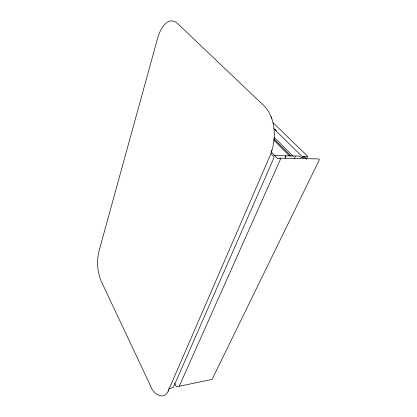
<?xml version="1.0" encoding="UTF-8"?>
<svg xmlns="http://www.w3.org/2000/svg" width="417" height="417" viewBox="0 0 417 417"><rect width="100%" height="100%" fill="white"/><g stroke="black" fill="none" stroke-linecap="round" stroke-linejoin="round"><path stroke-width="0.63" d="M271.144 151.658L271.874 149.958M271.78 118.407L268.496 111.245L264.644 106.392L177.11 23.107C167.102 15.059 159.372 30.879 157.511 38.682L98.907 251.43C96.572 261.292 97.328 272.025 101.289 281.371L150.469 385.73C152.747 393.935 164.793 401.727 168.661 389.947L270.164 155.432C275.043 143.698 275.741 130.13 271.655 118.068M279.875 158.413L280.167 158.126L318.619 158.934L319.391 159.727L212.086 379.376L179.524 386.199L179.247 385.96M285.145 157.965L285.989 156.099L285.202 158.022M294.256 158.825L295.387 156.375M302.81 157.449L303.404 156.177L303.951 156.453M304.473 157.433L300.631 157.282L299.14 156.047L274.245 155.452M306.406 159.085L307.647 156.26L273.151 122.806M168.317 390.677L168.114 391.104M168.484 390.328L168.661 389.947M302.982 156.604L302.221 156.594L273.839 128.744M303.764 156.641L306.959 156.698M306.86 159.091L304.014 156.401M270.81 153.644L273.912 156.62L274.016 157.579L173.467 387.132L169.047 388.998L168.734 388.759M275.074 129.26L276.471 130.625M274.084 137.36L293.13 156.307M273.646 138.741L291.071 156.234M273.734 140.07L289.758 156.198M271.477 152.262L277.388 158.387L280.208 158.528L280.605 158.882L179.211 386.314L176.427 386.898L174.567 383.312M271.113 116.588L271.232 116.911"/></g></svg>
